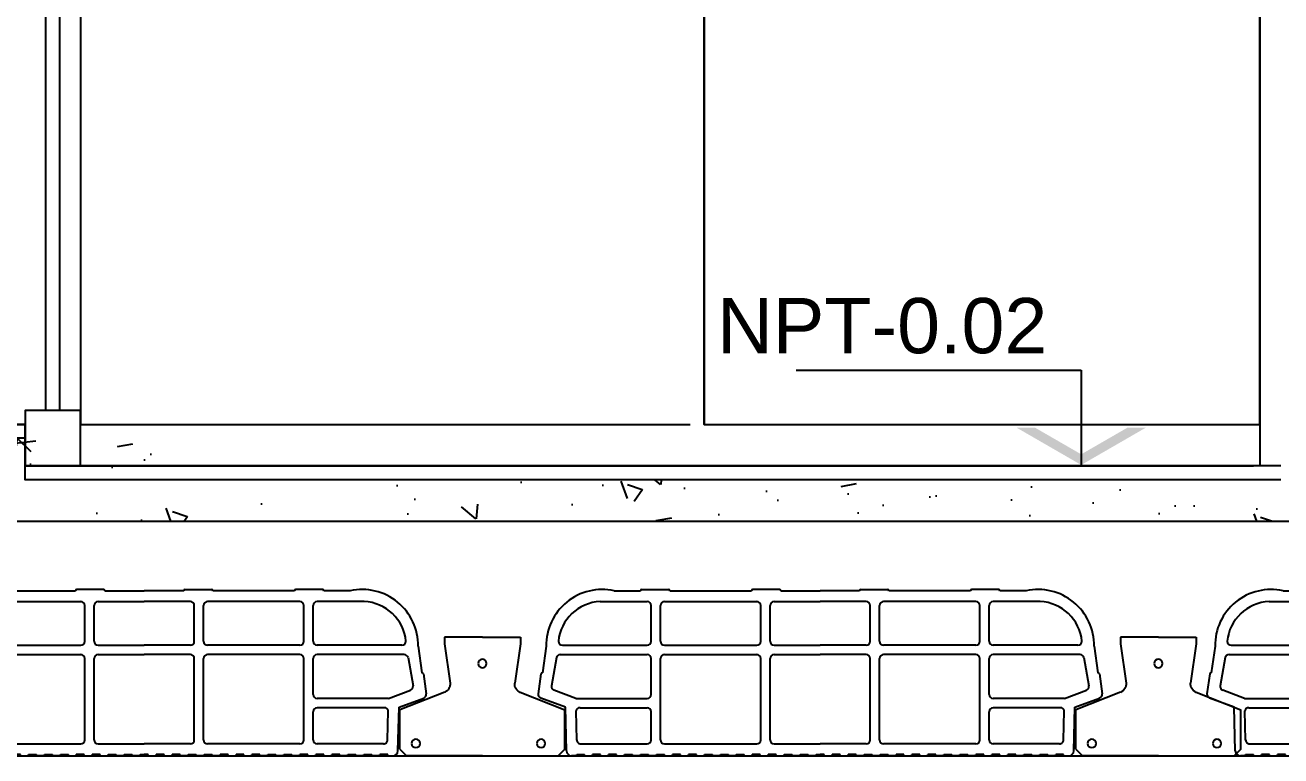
# Model space of a CAD drawing. Header units: metres. Extents: x 198 to 412, y -54 to 17.
# Drawn here: x 261.71 to 262.619, y -26.398 to -25.868 of the extents above; entities that cross this region are included whole.
import ezdxf

# ---------------------------------------------------------------- set-up
doc = ezdxf.new("R2010")
doc.units = ezdxf.units.M
doc.header["$LTSCALE"] = 10
for name, color, linetype in [('02', 2, 'Continuous'), ('1_MUROS', 6, 'Continuous'), ('25-TXT', 2, 'Continuous'), ('A-ABERTURAS', 2, 'Continuous'), ('A-MUROS', 6, 'Continuous'), ('A-PISOS', 1, 'Continuous'), ('Corte t', 2, 'Continuous'), ('HT-253', 253, 'Continuous'), ('Losa rap sapito', 251, 'Continuous'), ('piso', 1, 'Continuous'), ('TM-REVEST', 252, 'Continuous'), ('TM-REVOQUE', 2, 'Continuous')]:
    doc.layers.add(name, color=color, linetype=linetype)
doc.styles.add('ARIAL', font='arial.ttf')

# ---------------------------------------------------------------- blocks, each defined once
blk = doc.blocks.new('N-NIV-CO')
for p, q in [((1.0325, 0.3433), (0, 0.3433)), ((0, 0.3433), (0, 0))]:
    blk.add_line(p, q)
for points in [[(-0.2333, 0.1347), (-0.1667, 0.1347), (0, 0), (0, 0.0385)], [(0.2333, 0.1347), (0.1667, 0.1347), (0, 0), (0, 0.0385)]]:
    blk.add_solid(points)
at = {"style": 'ARIAL'}
for tag, p in [('COTA', (0.1161, 0.4045)), ('NPT', (0.2881, 0.0489))]:
    blk.add_attdef(tag, p, '', height=0.2, dxfattribs=at)
blk = doc.blocks.new('VIGUETA NUEVA')
at = {"layer": '02'}
for p, q in [((852.30541, 1549.66612), (852.27666, 1549.66612)), ((852.27666, 1549.66612), (852.27666, 1549.66112)), ((852.27666, 1549.66112), (852.28094, 1549.6312)), ((852.30541, 1549.66612), (852.33416, 1549.66612)), ((852.33416, 1549.66112), (852.32989, 1549.6312)), ((852.33416, 1549.66612), (852.33416, 1549.66112)), ((852.27688, 1549.62427), (852.24291, 1549.61112)), ((852.33395, 1549.62427), (852.36791, 1549.61112)), ((852.24291, 1549.58112), (852.24291, 1549.61112)), ((852.36791, 1549.58112), (852.36791, 1549.61112)), ((852.24291, 1549.58112), (852.24791, 1549.57612)), ((852.30541, 1549.57612), (852.24791, 1549.57612)), ((852.30541, 1549.57612), (852.36291, 1549.57612)), ((852.36791, 1549.58112), (852.36291, 1549.57612))]:
    blk.add_line(p, q, dxfattribs=at)
for centre, start, end in [((852.27392, 1549.63065), 294.85326, 4.4381), ((852.33691, 1549.63065), 175.5619, 245.14674)]:
    blk.add_arc(centre, 0.00704, start, end, dxfattribs=at)
blk = doc.blocks.new('VIGUETA NUEVA1')
at = {"layer": 'piso'}
for centre in [(0, -0.02), (-0.04443, -0.08052), (0.05036, -0.08052)]:
    blk.add_circle(centre, 0.00324, dxfattribs=at)
at = {"layer": '1_MUROS'}
blk.add_blockref('VIGUETA NUEVA', (-852.30541, -1549.66612), dxfattribs=at)
blk = doc.blocks.new('Losa rap zapito')
at = {"layer": 'Losa rap sapito'}
for p, q in [((283.78128, -291.76415), (283.80028, -291.76415)), ((283.80125, -291.76318), (283.82052, -291.76318)), ((283.82148, -291.76415), (283.88058, -291.76415)), ((283.90082, -291.76318), (283.88155, -291.76318)), ((283.90178, -291.76415), (283.93037, -291.76415)), ((283.95896, -291.76415), (283.93037, -291.76415)), ((283.95992, -291.76318), (283.97919, -291.76318)), ((284.03926, -291.76415), (283.98015, -291.76415)), ((284.05949, -291.76318), (284.04022, -291.76318)), ((284.07946, -291.76415), (284.06045, -291.76415)), ((283.77115, -291.77185), (283.8051, -291.77185)), ((283.81763, -291.77185), (283.88444, -291.77185)), ((283.89696, -291.77185), (283.93037, -291.77185)), ((283.96378, -291.77185), (283.93037, -291.77185)), ((284.04311, -291.77185), (283.9763, -291.77185)), ((284.08959, -291.77185), (284.05564, -291.77185)), ((283.80799, -291.80064), (283.80799, -291.77475)), ((283.81474, -291.80064), (283.81474, -291.77475)), ((283.88733, -291.80064), (283.88733, -291.77475)), ((283.89407, -291.80064), (283.89407, -291.77475)), ((283.96667, -291.80064), (283.96667, -291.77475)), ((283.97341, -291.80064), (283.97341, -291.77475)), ((284.046, -291.80064), (284.046, -291.77475)), ((284.05275, -291.80064), (284.05275, -291.77475)), ((283.73204, -291.80424), (283.72929, -291.82346)), ((283.74372, -291.80353), (283.8051, -291.80353)), ((283.81763, -291.80353), (283.88444, -291.80353)), ((283.89696, -291.80353), (283.93037, -291.80353)), ((283.96378, -291.80353), (283.93037, -291.80353)), ((284.04311, -291.80353), (283.9763, -291.80353)), ((284.11702, -291.80353), (284.05564, -291.80353)), ((284.1287, -291.80424), (284.13145, -291.82346)), ((283.73936, -291.81243), (283.73573, -291.83291)), ((283.74215, -291.81027), (283.8051, -291.81027)), ((283.75342, -291.81027), (283.8051, -291.81027)), ((283.80799, -291.83908), (283.80799, -291.81316)), ((283.81474, -291.87205), (283.81474, -291.81316)), ((283.81763, -291.81027), (283.88444, -291.81027)), ((283.88733, -291.87205), (283.88733, -291.81316)), ((283.89407, -291.87205), (283.89407, -291.81316)), ((283.89696, -291.81027), (283.93037, -291.81027)), ((283.96378, -291.81027), (283.93037, -291.81027)), ((283.96667, -291.87205), (283.96667, -291.81316)), ((283.97341, -291.87205), (283.97341, -291.81316)), ((284.04311, -291.81027), (283.9763, -291.81027)), ((284.046, -291.87205), (284.046, -291.81316)), ((284.05275, -291.83908), (284.05275, -291.81316)), ((284.11859, -291.81027), (284.05564, -291.81027)), ((284.10732, -291.81027), (284.05564, -291.81027)), ((284.12138, -291.81243), (284.12501, -291.83291)), ((283.7282, -291.82428), (283.72616, -291.83858)), ((284.13254, -291.82428), (284.13458, -291.83858)), ((283.75342, -291.84197), (283.73757, -291.83603)), ((284.10732, -291.84197), (284.12317, -291.83603)), ((283.74587, -291.8484), (283.728, -291.8417)), ((283.75342, -291.84197), (283.8051, -291.84197)), ((284.10732, -291.84197), (284.05564, -291.84197)), ((284.11487, -291.8484), (284.13273, -291.8417)), ((283.74664, -291.87988), (283.74587, -291.8484)), ((283.75416, -291.87212), (283.75364, -291.85103)), ((283.75648, -291.84871), (283.8051, -291.84871)), ((283.80799, -291.87205), (283.80799, -291.8516)), ((284.05275, -291.87205), (284.05275, -291.8516)), ((284.10426, -291.84871), (284.05564, -291.84871)), ((284.10658, -291.87212), (284.10709, -291.85103)), ((284.11409, -291.87988), (284.11487, -291.8484)), ((283.75407, -291.88361), (283.75407, -291.88265)), ((283.75407, -291.88265), (283.75984, -291.88265)), ((283.75705, -291.87494), (283.8051, -291.87494)), ((283.75984, -291.88361), (283.75984, -291.88265)), ((283.7714, -291.88265), (283.76562, -291.88265)), ((283.76562, -291.88361), (283.76562, -291.88265)), ((283.7714, -291.88361), (283.7714, -291.88265)), ((283.77718, -291.88361), (283.77718, -291.88265)), ((283.78296, -291.88265), (283.77718, -291.88265)), ((283.78296, -291.88361), (283.78296, -291.88265)), ((283.78874, -291.88361), (283.78874, -291.88265)), ((283.78874, -291.88265), (283.79452, -291.88265)), ((283.79452, -291.88361), (283.79452, -291.88265)), ((283.8003, -291.88265), (283.80608, -291.88265)), ((283.8003, -291.88361), (283.8003, -291.88265)), ((283.80608, -291.88361), (283.80608, -291.88265)), ((283.81186, -291.88265), (283.81765, -291.88265)), ((283.81186, -291.88361), (283.81186, -291.88265)), ((283.81186, -291.88265), (283.81765, -291.88265)), ((283.81763, -291.87494), (283.88444, -291.87494)), ((283.81765, -291.88361), (283.81765, -291.88265)), ((283.82921, -291.88265), (283.82343, -291.88265)), ((283.82343, -291.88361), (283.82343, -291.88265)), ((283.82921, -291.88361), (283.82921, -291.88265)), ((283.83499, -291.88361), (283.83499, -291.88265)), ((283.84077, -291.88265), (283.83499, -291.88265)), ((283.84077, -291.88361), (283.84077, -291.88265)), ((283.84655, -291.88361), (283.84655, -291.88265)), ((283.84655, -291.88265), (283.85233, -291.88265)), ((283.85233, -291.88361), (283.85233, -291.88265)), ((283.85811, -291.88265), (283.86389, -291.88265)), ((283.85811, -291.88361), (283.85811, -291.88265)), ((283.86389, -291.88361), (283.86389, -291.88265)), ((283.86967, -291.88265), (283.87545, -291.88265)), ((283.86967, -291.88361), (283.86967, -291.88265)), ((283.86967, -291.88265), (283.87545, -291.88265)), ((283.87545, -291.88361), (283.87545, -291.88265)), ((283.88701, -291.88265), (283.88123, -291.88265)), ((283.88123, -291.88361), (283.88123, -291.88265)), ((283.88701, -291.88361), (283.88701, -291.88265)), ((283.89279, -291.88361), (283.89279, -291.88265)), ((283.89858, -291.88265), (283.89279, -291.88265)), ((283.89696, -291.87494), (283.93037, -291.87494)), ((283.89858, -291.88361), (283.89858, -291.88265)), ((283.90436, -291.88361), (283.90436, -291.88265)), ((283.90436, -291.88265), (283.91014, -291.88265)), ((283.91014, -291.88361), (283.91014, -291.88265)), ((283.91592, -291.88265), (283.9217, -291.88265)), ((283.91592, -291.88361), (283.91592, -291.88265)), ((283.9217, -291.88361), (283.9217, -291.88265)), ((283.92748, -291.88361), (283.92748, -291.88265)), ((283.92748, -291.88265), (283.93037, -291.88265)), ((283.96378, -291.87494), (283.93037, -291.87494)), ((283.93326, -291.88265), (283.93037, -291.88265)), ((283.93326, -291.88361), (283.93326, -291.88265)), ((283.94482, -291.88265), (283.93904, -291.88265)), ((283.93904, -291.88361), (283.93904, -291.88265)), ((283.94482, -291.88361), (283.94482, -291.88265)), ((283.9506, -291.88361), (283.9506, -291.88265)), ((283.95638, -291.88265), (283.9506, -291.88265)), ((283.95638, -291.88361), (283.95638, -291.88265)), ((283.96216, -291.88361), (283.96216, -291.88265)), ((283.96216, -291.88265), (283.96794, -291.88265)), ((283.96794, -291.88361), (283.96794, -291.88265)), ((283.97372, -291.88265), (283.9795, -291.88265)), ((283.97372, -291.88361), (283.97372, -291.88265)), ((284.04311, -291.87494), (283.9763, -291.87494)), ((283.9795, -291.88361), (283.9795, -291.88265)), ((283.99107, -291.88265), (283.98529, -291.88265)), ((283.98529, -291.88361), (283.98529, -291.88265)), ((283.99107, -291.88265), (283.98529, -291.88265)), ((283.99107, -291.88361), (283.99107, -291.88265)), ((284.00263, -291.88265), (283.99685, -291.88265)), ((283.99685, -291.88361), (283.99685, -291.88265)), ((284.00263, -291.88361), (284.00263, -291.88265)), ((284.00841, -291.88361), (284.00841, -291.88265)), ((284.01419, -291.88265), (284.00841, -291.88265)), ((284.01419, -291.88361), (284.01419, -291.88265)), ((284.01997, -291.88361), (284.01997, -291.88265)), ((284.01997, -291.88265), (284.02575, -291.88265)), ((284.02575, -291.88361), (284.02575, -291.88265)), ((284.03153, -291.88265), (284.03731, -291.88265)), ((284.03153, -291.88361), (284.03153, -291.88265)), ((284.03731, -291.88361), (284.03731, -291.88265)), ((284.04887, -291.88265), (284.04309, -291.88265)), ((284.04309, -291.88361), (284.04309, -291.88265)), ((284.04887, -291.88265), (284.04309, -291.88265)), ((284.04887, -291.88361), (284.04887, -291.88265)), ((284.06043, -291.88265), (284.05465, -291.88265)), ((284.05465, -291.88361), (284.05465, -291.88265)), ((284.10369, -291.87494), (284.05564, -291.87494)), ((284.06043, -291.88361), (284.06043, -291.88265)), ((284.06622, -291.88361), (284.06622, -291.88265)), ((284.072, -291.88265), (284.06622, -291.88265)), ((284.072, -291.88361), (284.072, -291.88265)), ((284.07778, -291.88361), (284.07778, -291.88265)), ((284.07778, -291.88265), (284.08356, -291.88265)), ((284.08356, -291.88361), (284.08356, -291.88265)), ((284.08934, -291.88265), (284.09512, -291.88265)), ((284.08934, -291.88361), (284.08934, -291.88265)), ((284.09512, -291.88361), (284.09512, -291.88265)), ((284.1009, -291.88361), (284.1009, -291.88265)), ((284.10667, -291.88265), (284.1009, -291.88265)), ((284.10667, -291.88361), (284.10667, -291.88265)), ((283.75407, -291.88361), (283.75041, -291.88361)), ((283.75407, -291.88361), (283.75157, -291.88361)), ((283.75407, -291.88361), (283.75157, -291.88361)), ((283.75984, -291.88361), (283.76562, -291.88361)), ((283.7714, -291.88361), (283.77718, -291.88361)), ((283.78296, -291.88361), (283.78874, -291.88361)), ((283.8003, -291.88361), (283.79452, -291.88361)), ((283.81186, -291.88361), (283.80608, -291.88361)), ((283.81765, -291.88361), (283.82343, -291.88361)), ((283.82921, -291.88361), (283.83499, -291.88361)), ((283.84077, -291.88361), (283.84655, -291.88361)), ((283.85811, -291.88361), (283.85233, -291.88361)), ((283.86967, -291.88361), (283.86389, -291.88361)), ((283.87545, -291.88361), (283.88123, -291.88361)), ((283.88701, -291.88361), (283.89279, -291.88361)), ((283.89858, -291.88361), (283.90436, -291.88361)), ((283.91592, -291.88361), (283.91014, -291.88361)), ((283.92748, -291.88361), (283.9217, -291.88361)), ((283.93326, -291.88361), (283.93904, -291.88361)), ((283.94482, -291.88361), (283.9506, -291.88361)), ((283.96216, -291.88361), (283.95638, -291.88361)), ((283.97372, -291.88361), (283.96794, -291.88361)), ((283.98529, -291.88361), (283.9795, -291.88361)), ((283.99107, -291.88361), (283.99685, -291.88361)), ((284.00263, -291.88361), (284.00841, -291.88361)), ((284.01997, -291.88361), (284.01419, -291.88361)), ((284.03153, -291.88361), (284.02575, -291.88361)), ((284.04309, -291.88361), (284.03731, -291.88361)), ((284.04887, -291.88361), (284.05465, -291.88361)), ((284.06043, -291.88361), (284.06622, -291.88361)), ((284.07778, -291.88361), (284.072, -291.88361)), ((284.08934, -291.88361), (284.08356, -291.88361)), ((284.1009, -291.88361), (284.09512, -291.88361)), ((284.10667, -291.88361), (284.10917, -291.88361)), ((284.10667, -291.88361), (284.10917, -291.88361)), ((284.10667, -291.88361), (284.11032, -291.88361))]:
    blk.add_line(p, q, dxfattribs=at)
for centre, radius, start, end in [((283.7724, -291.80353), 0.04037, 77.29711, 181.01352), ((283.80125, -291.76415), 0.000963, 90, 180), ((283.82052, -291.76415), 0.000963, 0, 90), ((283.88155, -291.76415), 0.000963, 90, 180), ((283.90082, -291.76415), 0.000963, 0, 90), ((283.95992, -291.76415), 0.000963, 90, 180), ((283.97919, -291.76415), 0.000963, 0, 90), ((284.04022, -291.76415), 0.000963, 90, 180), ((284.05949, -291.76415), 0.000963, 0, 90), ((284.08834, -291.80353), 0.04037, 358.98648, 102.70289), ((283.7724, -291.80353), 0.0317, 92.25899, 174.7894), ((283.8051, -291.77475), 0.00289, 0, 90), ((283.81763, -291.77475), 0.00289, 90, 180), ((283.88444, -291.77475), 0.00289, 0, 90), ((283.89696, -291.77475), 0.00289, 90, 180), ((283.96378, -291.77475), 0.00289, 0, 90), ((283.9763, -291.77475), 0.00289, 90, 180), ((284.04311, -291.77475), 0.00289, 0, 90), ((284.05564, -291.77475), 0.00289, 90, 180), ((284.08834, -291.80353), 0.0317, 5.2106, 87.74101), ((283.74372, -291.80064), 0.00289, 180.23159, 270), ((283.8051, -291.80064), 0.00289, 270, 0), ((283.81763, -291.80064), 0.00289, 180, 270), ((283.88444, -291.80064), 0.00289, 270, 0), ((283.89696, -291.80064), 0.00289, 180, 270), ((283.96378, -291.80064), 0.00289, 270, 0), ((283.9763, -291.80064), 0.00289, 180, 270), ((284.04311, -291.80064), 0.00289, 270, 0), ((284.05564, -291.80064), 0.00289, 180, 270), ((284.11702, -291.80064), 0.00289, 270, 359.76841), ((283.74215, -291.81316), 0.00289, 90, 165.25928), ((283.8051, -291.81316), 0.00289, 0, 90), ((283.81763, -291.81316), 0.00289, 90, 180), ((283.88444, -291.81316), 0.00289, 0, 90), ((283.89696, -291.81316), 0.00289, 90, 180), ((283.96378, -291.81316), 0.00289, 0, 90), ((283.9763, -291.81316), 0.00289, 90, 180), ((284.04311, -291.81316), 0.00289, 0, 90), ((284.05564, -291.81316), 0.00289, 90, 180), ((284.11859, -291.81316), 0.00289, 14.74072, 90), ((283.72915, -291.82442), 0.000963, 81.8699, 171.8699), ((284.13158, -291.82442), 0.000963, 8.1301, 98.1301), ((283.73859, -291.83332), 0.00289, 171.8699, 249.44395), ((284.12215, -291.83332), 0.00289, 290.55605, 8.1301), ((283.72902, -291.83899), 0.00289, 171.8699, 249.44395), ((283.8051, -291.83908), 0.00289, 270, 0), ((284.05564, -291.83908), 0.00289, 180, 270), ((284.13172, -291.83899), 0.00289, 290.55605, 8.1301), ((283.75648, -291.8516), 0.00289, 90, 168.59471), ((283.8051, -291.8516), 0.00289, 0, 90), ((284.05564, -291.8516), 0.00289, 90, 180), ((284.10426, -291.8516), 0.00289, 11.40529, 90), ((283.75705, -291.87205), 0.00289, 180, 271.41002), ((283.8051, -291.87205), 0.00289, 270, 0), ((283.81763, -291.87205), 0.00289, 180, 270), ((283.88444, -291.87205), 0.00289, 270, 0), ((283.89696, -291.87205), 0.00289, 180, 270), ((283.96378, -291.87205), 0.00289, 270, 0), ((283.9763, -291.87205), 0.00289, 180, 270), ((284.04311, -291.87205), 0.00289, 270, 0), ((284.05564, -291.87205), 0.00289, 180, 270), ((284.10369, -291.87205), 0.00289, 268.58998, 0), ((283.75054, -291.87971), 0.0039, 182.47992, 268.12475), ((284.1102, -291.87971), 0.0039, 271.87525, 357.52008)]:
    blk.add_arc(centre, radius, start, end, dxfattribs=at)

msp = doc.modelspace()

# ---------------------------------------------------------------- hatches: boundary and pattern name
at = {"layer": 'HT-253'}
h = msp.add_hatch(dxfattribs=at)
h.set_pattern_fill('AR-CONC', color=256, scale=0.0007, angle=90)
h.set_pattern_definition([(140, (-295.03756, -11797.42459), (0.0111573599, 0.1275292683), [0.013335, -0.146685]), (85, (-295.03756, -11797.42459), (-0.1337397917, -0.024670395), [0.010668, -0.1173484089]), (190.4514447, (-295.03663, -11797.41396), (-0.1225824263, 0.102858873), [0.0113330062, -0.1246631712]), (136.1842, (-295.07312, -11797.42459), (0.0294296296, 0.1897553286), [0.0200025, -0.2200275]), (186.6355576, (-295.07066, -11797.40878), (-0.1731982872, 0.1661828938), [0.0169995162, -0.1869949257]), (81.1841512, (-295.07312, -11797.4246), (-0.1731982872, 0.166182894), [0.016001977, -0.1760218123]), (111, (-295.06423, -11797.40681), (0.0715856387, 0.1061300739), [0.013335, -0.146685]), (56, (-295.06423, -11797.40681), (-0.1289315763, 0.0432614198), [0.010668, -0.117348]), (161.451445, (-295.05826, -11797.39797), (-0.0573459382, 0.1493914935), [0.0113330062, -0.1246629563]), (127.5, (-295.037556, -11797.42459), (-0.05918852721, 0.00216202228), [0, -0.1159256, 0, -0.119126, 0, -0.1177925]), (97.5, (-295.037556, -11797.42459), (-0.07012640237, 0.04677376376), [0, -0.0679196, 0, -0.1132586, 0, -0.0448945]), (57.5, (-295.037556, -11797.46424), (0.0040101208, 0.09491341662), [0, -0.04445, 0, -0.138684, 0, -0.184023]), (47.5, (-295.037556, -11797.48202), (-0.0177985437, 0.10369042697), [0, -0.057785, 0, -0.0921004, 0, -0.130683])])
h.paths.add_polyline_path([(260.15476, -26.16767), (261.80429, -26.16767), (261.80429, -26.18767), (261.80429, -26.19767), (262.61928, -26.19767), (262.61928, -26.22767), (261.29789, -26.22767), (261.09789, -26.22767), (260.15476, -26.22767)])

# ---------------------------------------------------------------- linework, layer by layer
at = {"color": 2}
for p, q in [((260.16946, -26.15767), (261.71017, -26.15767)), ((261.71017, -26.15767), (261.71017, -26.18767)), ((261.71017, -26.18767), (262.59958, -26.18767))]:
    msp.add_line(p, q, dxfattribs=at)
at = {"color": 5}
for p, q in [((261.29789, -26.22767), (262.75928, -26.22767)), ((261.29789, -26.39767), (262.75928, -26.39767))]:
    msp.add_line(p, q, dxfattribs=at)
at = {"layer": 'A-ABERTURAS', "color": 1}
for p, q in [((261.73516, -24.10767), (261.73516, -26.14767)), ((261.75016, -24.10767), (261.75016, -26.14767))]:
    msp.add_line(p, q, dxfattribs=at)
msp.add_lwpolyline([(261.72516, -26.14767), (261.72516, -24.10767)], dxfattribs=at)
at = {"layer": 'A-ABERTURAS'}
msp.add_lwpolyline([(261.75016, -26.14767), (261.71017, -26.14767), (261.71017, -26.18767), (261.75016, -26.18767)], close=True, dxfattribs=at)
at = {"layer": 'A-PISOS'}
for points in [[(262.61928, -26.18767), (261.71017, -26.18767), (261.71017, -26.15767), (260.16946, -26.15767)], [(262.61928, -26.19767), (261.71017, -26.19767), (261.71017, -26.16767), (260.16947, -26.16767)]]:
    msp.add_lwpolyline(points, dxfattribs=at)
at = {"layer": 'TM-REVEST'}
for points in [[(262.20178, -26.15767), (262.20178, -25.85767), (261.75016, -25.85767), (261.75016, -26.15767), (262.19178, -26.15767)], [(262.60428, -26.15767), (262.60428, -25.85767), (262.20178, -25.85767), (262.20178, -26.15767), (262.60428, -26.15767)]]:
    msp.add_lwpolyline(points, dxfattribs=at)
at = {"layer": 'TM-REVOQUE'}
msp.add_lwpolyline([(262.60428, -22.82767), (262.60428, -26.18767)], dxfattribs=at)

# ---------------------------------------------------------------- block references
at = {"layer": '25-TXT'}
ref = msp.add_blockref('N-NIV-CO', (262.47486, -26.18699), dxfattribs=dict(at, xscale=-0.2000000000000002, yscale=0.2000000000000002, zscale=0.2000000000000002))
ref.add_attrib('COTA', 'NPT-0.02', (262.21121, -26.10609), dxfattribs={"layer": '0', "height": 0.04, "style": 'ARIAL'})
at = {"layer": 'A-MUROS'}
for p in [(-22.13398, 265.48594), (-21.64454, 265.48594), (-21.16024, 265.48594)]:
    msp.add_blockref('Losa rap zapito', p, dxfattribs=at)
at = {"layer": 'Corte t', "xscale": -0.9559179682510148, "yscale": 0.9559179682510148, "zscale": 0.9559179682510148}
for p in [(262.04126, -26.31164), (262.5307, -26.31164)]:
    msp.add_blockref('VIGUETA NUEVA1', p, dxfattribs=at)

doc.saveas('drawing.dxf')
